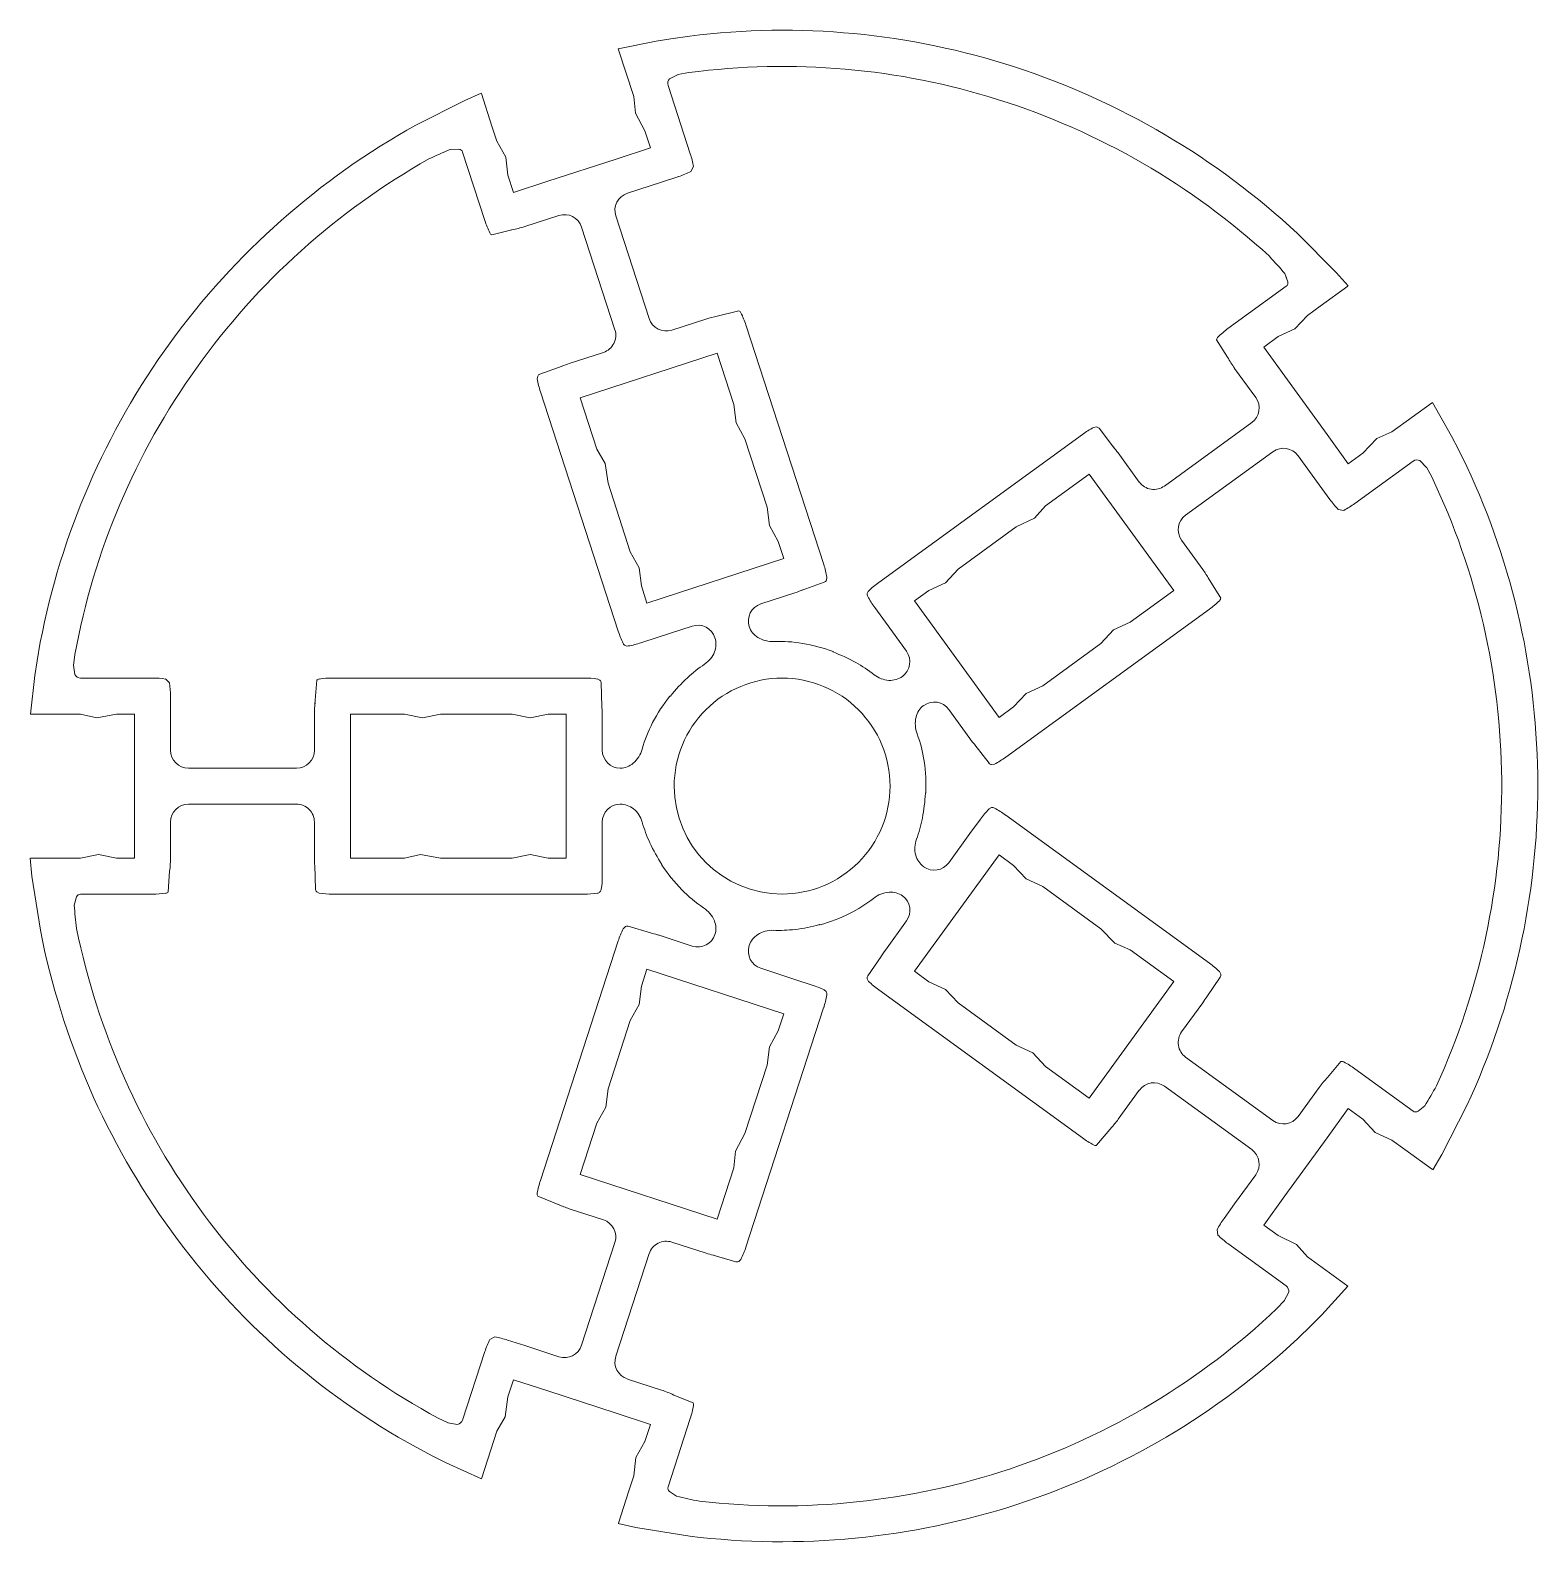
# Model space of a CAD drawing. Header units: millimetres. Extents: x 111.2 to 152.9, y 391.1 to 433.
import ezdxf

# ---------------------------------------------------------------- set-up
doc = ezdxf.new("R2010")
doc.units = ezdxf.units.MM
doc.header["$MEASUREMENT"] = 0
doc.layers.get('0').update_dxf_attribs({"linetype": 'CONTINUOUS', "lineweight": 0})

msp = doc.modelspace()

# ---------------------------------------------------------------- linework, layer by layer
for p, q in [((128.516, 432.712), (127.464, 432.499)), ((128.923, 432.781), (128.516, 432.712)), ((128.516, 432.712), (128.923, 432.781)), ((128.923, 432.781), (128.516, 432.712)), ((129.443, 432.856), (128.923, 432.781)), ((127.464, 432.499), (127.893, 431.179)), ((128.886, 431.669), (129.125, 431.788)), ((129.116, 431.786), (129.417, 431.842)), ((123.667, 431.273), (123.211, 431.074)), ((129.458, 429.591), (128.842, 431.487)), ((123.211, 431.074), (121.856, 430.388)), ((123.963, 430.363), (123.67, 431.264)), ((127.893, 431.179), (127.938, 430.722)), ((127.938, 430.722), (128.201, 430.231)), ((124.099, 429.946), (123.963, 430.363)), ((128.201, 430.231), (128.355, 429.757)), ((123.042, 429.721), (122.804, 429.711)), ((123.15, 429.638), (123.766, 427.742)), ((124.347, 429.502), (124.099, 429.946)), ((128.355, 429.757), (127.406, 429.448)), ((124.407, 428.998), (124.347, 429.502)), ((127.406, 429.448), (125.51, 428.832)), ((129.546, 429.238), (129.475, 429.1)), ((124.561, 428.524), (124.407, 428.998)), ((125.51, 428.832), (124.561, 428.524)), ((127.714, 428.5), (128.661, 428.808)), ((128.661, 428.808), (129.136, 428.963)), ((124.87, 427.576), (125.818, 427.884)), ((126.446, 427.564), (127.37, 424.72)), ((128.318, 425.029), (127.394, 427.872)), ((123.96, 427.346), (124.517, 427.489)), ((147.353, 426.309), (146.281, 427.386)), ((146.013, 426.051), (145.93, 426.274)), ((147.683, 425.936), (147.353, 426.309)), ((145.968, 425.922), (144.355, 424.751)), ((146.908, 425.373), (147.674, 425.93)), ((129.893, 425.016), (128.946, 424.708)), ((130.804, 425.247), (130.163, 425.088)), ((146.209, 424.742), (146.554, 425.116)), ((146.554, 425.116), (146.908, 425.373)), ((133.155, 418.216), (130.999, 424.852)), ((145.747, 424.53), (146.209, 424.742)), ((144.039, 424.444), (144.346, 423.959)), ((145.344, 424.237), (145.747, 424.53)), ((145.931, 423.429), (145.344, 424.237)), ((127.05, 424.092), (126.102, 423.784)), ((126.409, 422.836), (130.203, 424.069)), ((129.727, 423.915), (129.727, 423.915)), ((130.203, 424.069), (130.665, 422.647)), ((125.231, 423.436), (125.219, 423.355)), ((125.289, 423.493), (125.912, 423.714)), ((144.538, 423.65), (145.124, 422.843)), ((147.102, 421.817), (145.931, 423.429)), ((125.307, 423.002), (127.463, 416.366)), ((126.871, 421.414), (126.409, 422.836)), ((130.665, 422.647), (130.725, 422.143)), ((150.021, 422.704), (148.898, 421.888)), ((150.55, 421.769), (150.021, 422.704)), ((130.725, 422.143), (130.973, 421.699)), ((145.014, 422.147), (142.595, 420.39)), ((130.973, 421.699), (131.589, 419.803)), ((140.323, 421.821), (134.678, 417.72)), ((140.712, 422.027), (140.632, 422.014)), ((140.785, 421.989), (141.187, 421.466)), ((147.689, 421.009), (147.102, 421.817)), ((148.478, 421.704), (148.092, 421.302)), ((148.898, 421.888), (148.478, 421.704)), ((150.741, 421.404), (150.55, 421.769)), ((150.55, 421.769), (150.741, 421.404)), ((150.741, 421.404), (150.55, 421.769)), ((127.104, 421.018), (126.871, 421.414)), ((141.899, 420.5), (141.313, 421.306)), ((143.181, 419.583), (145.6, 421.341)), ((146.296, 421.231), (146.881, 420.425)), ((148.092, 421.302), (147.689, 421.009)), ((150.973, 420.932), (150.741, 421.404)), ((127.179, 420.466), (127.104, 421.018)), ((147.873, 419.909), (149.485, 421.08)), ((149.672, 421.095), (149.859, 420.905)), ((149.854, 420.913), (150, 420.643)), ((127.795, 418.57), (127.179, 420.466)), ((139.296, 419.843), (140.506, 420.722)), ((140.506, 420.722), (142.851, 417.494)), ((146.881, 420.425), (147.175, 420.021)), ((131.589, 419.803), (131.649, 419.299)), ((138.992, 419.499), (139.296, 419.843)), ((147.564, 419.716), (147.411, 419.741)), ((131.649, 419.299), (131.897, 418.855)), ((136.877, 418.085), (138.49, 419.257)), ((138.49, 419.257), (138.992, 419.499)), ((131.897, 418.855), (132.051, 418.381)), ((143.656, 418.082), (143.07, 418.887)), ((128.043, 418.127), (127.795, 418.57)), ((132.051, 418.381), (128.257, 417.149)), ((128.103, 417.622), (128.043, 418.127)), ((136.532, 417.712), (136.877, 418.085)), ((142.557, 417.899), (142.557, 417.899)), ((128.257, 417.149), (128.103, 417.622)), ((133.171, 417.724), (132.561, 417.508)), ((133.242, 417.863), (133.23, 417.782)), ((135.668, 417.207), (136.071, 417.499)), ((136.071, 417.499), (136.532, 417.712)), ((142.851, 417.494), (141.641, 416.615)), ((144.157, 417.286), (143.807, 417.847)), ((131.41, 417.125), (132.357, 417.433)), ((138.012, 413.979), (135.668, 417.207)), ((134.862, 416.62), (134.568, 417.024)), ((134.862, 416.62), (135.448, 415.813)), ((138.196, 412.878), (143.841, 416.979)), ((141.641, 416.615), (141.18, 416.402)), ((128.566, 416.201), (128.09, 416.046)), ((128.566, 416.201), (129.514, 416.509)), ((141.18, 416.402), (140.835, 416.03)), ((111.45, 416.064), (111.36, 415.547)), ((133.415, 415.796), (133.412, 415.805)), ((133.418, 415.792), (133.412, 415.8)), ((140.835, 416.03), (139.222, 414.858)), ((111.36, 415.547), (111.3, 415.139)), ((111.3, 415.139), (111.36, 415.547)), ((111.36, 415.547), (111.3, 415.139)), ((112.366, 415.423), (112.406, 415.727)), ((112.406, 415.168), (112.367, 415.432)), ((111.3, 415.139), (111.178, 414.072)), ((114.559, 415.07), (112.566, 415.07)), ((114.922, 415.045), (115.032, 414.935)), ((119.107, 415.008), (119.06, 414.348)), ((126.52, 415.07), (119.543, 415.07)), ((126.883, 415.045), (126.956, 415.008)), ((132.002, 415.068), (132.002, 415.068)), ((115.058, 414.07), (115.058, 414.57)), ((126.993, 414.935), (127.009, 414.287)), ((128.902, 414.57), (128.892, 414.57)), ((128.907, 414.572), (128.897, 414.569)), ((138.761, 414.645), (138.416, 414.272)), ((139.222, 414.858), (138.761, 414.645)), ((136.619, 414.2), (137.205, 413.395)), ((138.416, 414.272), (138.012, 413.979)), ((111.178, 414.072), (112.566, 414.072)), ((112.566, 414.072), (113.014, 413.973)), ((113.014, 413.973), (113.563, 414.072)), ((113.563, 414.072), (114.061, 414.072)), ((114.061, 414.072), (114.061, 413.074)), ((115.058, 413.074), (115.058, 414.07)), ((119.045, 414.07), (119.045, 413.074)), ((120.041, 414.072), (121.537, 414.072)), ((120.041, 410.082), (120.041, 414.072)), ((121.537, 414.072), (122.035, 413.973)), ((122.035, 413.973), (122.533, 414.072)), ((122.533, 414.072), (124.527, 414.072)), ((124.527, 414.072), (125.025, 413.973)), ((125.025, 413.973), (125.524, 414.072)), ((125.524, 414.072), (126.022, 414.072)), ((126.022, 414.072), (126.022, 410.082)), ((127.019, 413.074), (127.019, 414.07)), ((120.041, 413.572), (120.041, 413.572)), ((114.061, 413.074), (114.061, 411.081)), ((137.734, 412.71), (137.34, 413.224)), ((118.546, 412.576), (115.556, 412.576)), ((137.887, 412.686), (137.807, 412.672)), ((135.972, 411.879), (135.978, 411.887)), ((135.975, 411.883), (135.983, 411.888)), ((115.556, 411.579), (118.546, 411.579)), ((143.84, 407.175), (138.196, 411.276)), ((114.061, 411.081), (114.061, 410.082)), ((115.058, 410.084), (115.058, 411.081)), ((119.045, 411.081), (119.045, 410.084)), ((127.019, 410.084), (127.019, 411.081)), ((137.206, 410.761), (136.62, 409.955)), ((137.206, 410.761), (137.499, 411.166)), ((111.17, 410.082), (111.218, 409.587)), ((112.127, 410.082), (111.18, 410.082)), ((112.566, 410.082), (112.127, 410.082)), ((113.064, 410.182), (112.566, 410.082)), ((113.563, 410.082), (113.064, 410.182)), ((114.061, 410.082), (113.563, 410.082)), ((121.537, 410.082), (120.041, 410.082)), ((121.985, 410.182), (121.537, 410.082)), ((122.533, 410.082), (121.985, 410.182)), ((124.527, 410.082), (122.533, 410.082)), ((125.025, 410.182), (124.527, 410.082)), ((125.524, 410.082), (125.025, 410.182)), ((126.022, 410.082), (125.524, 410.082)), ((127.019, 410.084), (127.019, 409.584)), ((135.668, 406.949), (138.013, 410.176)), ((138.013, 410.176), (138.416, 409.883)), ((111.218, 409.587), (111.452, 408.086)), ((114.995, 409.148), (115.032, 409.721)), ((119.071, 409.221), (119.053, 409.881)), ((128.673, 409.9), (128.67, 409.89)), ((128.673, 409.905), (128.673, 409.895)), ((138.416, 409.883), (138.761, 409.51)), ((138.761, 409.51), (139.222, 409.298)), ((112.566, 409.086), (114.559, 409.086)), ((119.107, 409.148), (119.18, 409.111)), ((119.543, 409.086), (126.52, 409.086)), ((139.222, 409.298), (140.835, 408.126)), ((112.454, 409.008), (112.389, 408.779)), ((133.04, 408.24), (133.049, 408.237)), ((135.448, 408.342), (134.863, 407.536)), ((127.598, 408.126), (127.656, 408.184)), ((127.737, 408.196), (128.358, 408.012)), ((129.514, 407.646), (128.567, 407.954)), ((133.044, 408.239), (133.052, 408.233)), ((140.835, 408.126), (141.22, 407.723)), ((127.461, 407.789), (125.305, 401.153)), ((141.22, 407.723), (141.641, 407.54)), ((141.641, 407.54), (142.851, 406.661)), ((128.103, 406.532), (128.257, 407.006)), ((128.257, 407.006), (132.051, 405.773)), ((132.358, 406.722), (131.41, 407.03)), ((134.375, 406.822), (134.742, 407.355)), ((132.358, 406.722), (132.834, 406.567)), ((134.399, 406.668), (134.362, 406.741)), ((136.071, 406.656), (135.668, 406.949)), ((136.532, 406.443), (136.071, 406.656)), ((142.851, 406.661), (140.506, 403.434)), ((144.143, 406.788), (143.769, 406.243)), ((144.156, 406.868), (144.119, 406.941)), ((128.043, 406.028), (128.103, 406.532)), ((134.678, 406.434), (140.322, 402.333)), ((136.877, 406.07), (136.532, 406.443)), ((127.795, 405.584), (128.043, 406.028)), ((130.997, 399.304), (133.153, 405.939)), ((132.051, 405.773), (131.897, 405.3)), ((138.49, 404.898), (136.877, 406.07)), ((143.07, 405.268), (143.656, 406.074)), ((127.179, 403.688), (127.795, 405.584)), ((131.897, 405.3), (131.649, 404.856)), ((138.951, 404.685), (138.49, 404.898)), ((131.649, 404.856), (131.589, 404.352)), ((139.296, 404.313), (138.951, 404.685)), ((145.6, 402.814), (143.181, 404.572)), ((131.589, 404.352), (130.973, 402.456)), ((140.506, 403.434), (139.296, 404.313)), ((147.483, 404.451), (147.116, 404.009)), ((149.485, 403.074), (147.872, 404.245)), ((127.119, 403.184), (127.179, 403.688)), ((140.8, 403.838), (140.8, 403.838)), ((141.314, 402.85), (141.899, 403.655)), ((142.595, 403.765), (145.014, 402.007)), ((146.882, 403.731), (146.296, 402.924)), ((149.621, 403.07), (149.808, 403.218)), ((150.28, 401.876), (150.973, 403.228)), ((126.871, 402.741), (127.119, 403.184)), ((147.102, 402.338), (147.689, 403.146)), ((147.689, 403.146), (148.092, 402.853)), ((148.092, 402.853), (148.437, 402.48)), ((126.409, 401.318), (126.871, 402.741)), ((130.973, 402.456), (130.709, 401.965)), ((140.712, 402.127), (141.138, 402.633)), ((148.437, 402.48), (148.899, 402.267)), ((130.709, 401.965), (130.665, 401.508)), ((145.931, 400.726), (147.102, 402.338)), ((148.899, 402.267), (149.254, 402.009)), ((149.254, 402.009), (150.02, 401.453)), ((150.028, 401.447), (150.28, 401.876)), ((130.203, 400.086), (126.409, 401.318)), ((126.885, 401.164), (126.885, 401.164)), ((130.665, 401.508), (130.203, 400.086)), ((145.125, 401.312), (144.539, 400.506)), ((125.23, 400.719), (125.843, 400.471)), ((145.344, 399.918), (145.931, 400.726)), ((126.103, 400.37), (127.05, 400.062)), ((144.539, 400.506), (144.245, 400.101)), ((145.748, 399.626), (145.344, 399.918)), ((144.076, 399.638), (144.052, 399.791)), ((146.249, 399.383), (145.748, 399.626)), ((127.37, 399.434), (126.446, 396.591)), ((127.394, 396.283), (128.318, 399.126)), ((128.946, 399.446), (129.894, 399.138)), ((130.723, 398.896), (130.089, 399.083)), ((144.354, 399.403), (145.967, 398.232)), ((146.554, 399.04), (146.249, 399.383)), ((147.677, 398.224), (146.554, 399.04)), ((130.804, 398.908), (130.861, 398.966)), ((146.951, 397.433), (147.677, 398.224)), ((145.922, 397.829), (145.71, 397.607)), ((146.039, 398.059), (145.915, 397.822)), ((146.663, 397.138), (146.951, 397.433)), ((146.951, 397.433), (146.663, 397.138)), ((146.663, 397.138), (146.951, 397.433)), ((146.286, 396.772), (146.663, 397.138)), ((123.902, 396.751), (124.041, 396.821)), ((124.871, 396.578), (124.396, 396.733)), ((125.818, 396.27), (124.871, 396.578)), ((123.765, 396.413), (123.149, 394.518)), ((124.407, 395.157), (124.561, 395.631)), ((124.561, 395.631), (125.51, 395.323)), ((125.51, 395.323), (127.406, 394.707)), ((128.662, 395.346), (127.714, 395.654)), ((124.331, 394.605), (124.407, 395.157)), ((129.533, 394.998), (128.999, 395.21)), ((122.752, 394.436), (122.476, 394.569)), ((123.007, 394.396), (122.744, 394.44)), ((124.099, 394.209), (124.331, 394.605)), ((127.406, 394.707), (128.355, 394.398)), ((128.841, 392.668), (129.457, 394.564)), ((123.67, 392.889), (124.099, 394.209)), ((128.355, 394.398), (128.201, 393.924)), ((121.859, 393.763), (122.324, 393.517)), ((128.201, 393.924), (127.953, 393.481)), ((122.324, 393.517), (122.693, 393.335)), ((122.693, 393.335), (122.324, 393.517)), ((122.324, 393.517), (122.693, 393.335)), ((122.693, 393.335), (123.67, 392.889)), ((127.953, 393.481), (127.893, 392.976)), ((127.893, 392.976), (127.758, 392.559)), ((127.758, 392.559), (127.465, 391.658)), ((128.88, 392.537), (129.078, 392.405)), ((127.462, 391.649), (127.948, 391.541)), ((127.948, 391.541), (129.448, 391.3))]:
    msp.add_line(p, q)
for centre, radius, start, end in [((132.018, 412.229), 20.787, 72.0026, 97.1177), ((132.022, 412.189), 19.825, 72.4499, 97.5503), ((131.936, 411.976), 21.053, 47.0495, 72.0026), ((129.013, 431.543), 0.179, 135.0923, 197.9999), ((131.955, 411.977), 20.047, 47.491, 72.4498), ((132.078, 411.983), 21.053, 119.0495, 144.0026), ((130.278, 411.959), 19.262, 112.8335, 114.7478), ((124.227, 426.33), 3.669, 112.7701, 112.8214), ((123.036, 429.601), 0.12, 18.0001, 87.1645), ((132.083, 412.002), 20.047, 119.491, 144.4498), ((127.027, 428.802), 2.556, 9.8338, 18), ((128.335, 431.427), 2.591, 288, 296.0941), ((127.868, 428.027), 0.498, 108.0324, 198.0323), ((126.21, 428.536), 2.569, 198, 206.1255), ((124.077, 430.016), 2.565, 279.8654, 288), ((125.972, 427.41), 0.498, 18, 108), ((124.019, 427.461), 0.129, 206.1255, 242.9839), ((124.495, 427.616), 0.129, 275.0836, 279.8657), ((131.356, 413.681), 19.262, 40.8335, 42.7478), ((143.154, 423.876), 3.669, 40.7701, 40.8214), ((145.897, 426.019), 0.12, 306.0001, 15.1645), ((128.792, 425.182), 0.498, 197.9677, 287.9676), ((130.694, 422.55), 2.593, 100.9079, 108), ((130.746, 425.132), 0.129, 26.171, 63.1453), ((128.57, 424.063), 2.553, 17.9999, 26.1707), ((126.896, 424.566), 0.498, 287.9999, 18), ((145.865, 422.672), 2.569, 126, 134.1255), ((131.863, 412.14), 20.787, 144.0026, 169.1177), ((144.166, 424.424), 0.129, 134.1255, 170.9839), ((126.895, 421.343), 2.566, 108.0001, 112.758), ((144.46, 424.019), 0.129, 203.0836, 207.8657), ((146.613, 425.158), 2.565, 207.8654, 216), ((131.903, 412.131), 19.825, 144.4499, 169.5503), ((127.747, 423.795), 2.566, 189.8698, 197.9999), ((125.346, 423.377), 0.129, 116.1294, 152.9994), ((144.721, 422.55), 0.498, 306, 36), ((141.831, 419.745), 2.566, 117.8698, 125.9999), ((140.692, 421.9), 0.129, 44.1294, 80.9994), ((139.236, 419.798), 2.566, 36.0001, 40.758), ((145.893, 420.938), 0.498, 36.0324, 126.0323), ((149.591, 420.935), 0.179, 63.0923, 125.9999), ((132.151, 412.109), 20.787, 0.0026, 25.1177), ((142.302, 420.793), 0.498, 215.9999, 306), ((132.114, 412.093), 19.825, 0.4499, 25.5503), ((149.272, 421.544), 2.591, 216, 224.0941), ((143.474, 419.18), 0.498, 125.9677, 215.9676), ((146.37, 421.977), 2.556, 297.8338, 306), ((130.724, 417.426), 2.556, 9.8338, 18), ((141.558, 416.558), 2.593, 28.9079, 36), ((131.556, 419.897), 2.591, 288, 293.5224), ((133.114, 417.841), 0.13, 296.0937, 332.8705), ((134.49, 417.393), 0.129, 134.1255, 170.9839), ((136.189, 415.641), 2.569, 126, 134.1255), ((131.564, 416.651), 0.498, 108.0324, 198.0323), ((134.489, 417.393), 0.129, 170.9841, 207.8657), ((136.643, 418.532), 2.565, 207.8654, 216), ((142.34, 419.045), 2.553, 305.9999, 314.1707), ((144.029, 417.306), 0.129, 314.171, 351.1453), ((129.906, 417.16), 2.569, 198, 206.1255), ((129.668, 416.035), 0.498, 18, 108), ((131.611, 416.666), 0.547, 197.9999, 239.0222), ((131.745, 416.89), 0.808, 239.0223, 272.5406), ((127.715, 416.086), 0.129, 206.1255, 242.9839), ((127.715, 416.086), 0.129, 242.9841, 279.8657), ((127.298, 418.486), 2.565, 279.8654, 288), ((129.456, 416.061), 0.724, 303.5057, 338.6486), ((129.588, 416.009), 0.582, 338.6484, 17.9999), ((131.941, 412.357), 3.728, 80.3631, 92.4635), ((131.789, 411.459), 4.639, 69.5198, 80.363), ((131.641, 411.167), 4.955, 60.9929, 68.9886), ((135.044, 415.52), 0.498, 306, 36), ((132.015, 412.249), 3.867, 123.9403, 132.9929), ((132.169, 412.118), 3.867, 51.9403, 60.9929), ((112.566, 415.25), 0.179, 207.0923, 269.9999), ((114.559, 412.514), 2.556, 81.8338, 90), ((119.199, 414.917), 0.129, 98.171, 135.1453), ((119.543, 412.517), 2.553, 89.9999, 98.1707), ((126.52, 412.514), 2.556, 81.8338, 90), ((126.864, 414.916), 0.13, 8.0937, 44.8705), ((132.757, 411.453), 4.955, 132.9929, 140.9886), ((132.003, 412.078), 2.991, 90.008, 180.0081), ((132.002, 412.078), 2.991, 359.9919, 89.992), ((135.004, 415.73), 0.724, 231.5057, 266.6486), ((134.995, 415.588), 0.582, 266.6484, 305.9999), ((112.466, 414.57), 2.591, 0, 8.0941), ((132.524, 411.684), 4.639, 141.5198, 152.363), ((121.638, 414.07), 2.593, 172.9079, 180), ((124.427, 414.07), 2.591, 0, 5.5224), ((136.245, 413.867), 0.547, 125.9999, 167.0222), ((136.217, 413.907), 0.498, 36.0324, 126.0323), ((131.717, 412.106), 3.728, 152.3631, 164.4635), ((136.5, 413.809), 0.808, 167.0223, 200.5406), ((132.25, 412.222), 3.728, 8.3631, 20.4635), ((139.301, 414.918), 2.591, 216, 221.5224), ((115.556, 413.074), 0.498, 180.0324, 270.0323), ((118.547, 413.074), 0.498, 269.9677, 359.9676), ((127.517, 413.074), 0.498, 180.0324, 270.0323), ((127.346, 413.32), 0.808, 311.0223, 344.5406), ((136.694, 414.946), 2.556, 297.8338, 306), ((127.517, 413.124), 0.547, 269.9999, 311.0222), ((131.348, 412.089), 4.639, 357.5198, 8.363), ((137.827, 412.801), 0.13, 224.0937, 260.8705), ((132.002, 412.077), 2.99, 180.0027, 270.0027), ((132.002, 412.077), 2.99, 269.9973, 359.9974), ((131.892, 412.091), 20.047, 335.491, 0.4498), ((131.885, 412.109), 21.053, 335.0495, 0.0026), ((131.024, 412.139), 4.955, 348.9929, 356.9886), ((115.556, 411.081), 0.498, 90, 180), ((118.546, 411.081), 0.498, 359.9999, 90), ((127.517, 411.081), 0.498, 90, 180), ((127.517, 410.997), 0.582, 50.6484, 89.9999), ((127.427, 410.887), 0.724, 15.5057, 50.6486), ((132.092, 411.931), 3.867, 339.9403, 348.9929), ((139.575, 409.658), 2.565, 135.8654, 144), ((137.826, 411.354), 0.129, 98.9841, 135.8657), ((137.826, 411.354), 0.129, 62.1255, 98.9839), ((136.685, 409.197), 2.569, 54, 62.1255), ((131.843, 412.143), 3.867, 195.9403, 204.9929), ((132.829, 412.602), 4.955, 204.9929, 212.9886), ((136.403, 410.351), 0.724, 159.5057, 194.6486), ((112.493, 410.084), 2.565, 351.8654, 0), ((121.611, 410.084), 2.566, 180.0001, 184.758), ((136.266, 410.316), 0.582, 194.6484, 233.9999), ((136.216, 410.248), 0.498, 234, 324), ((114.904, 409.739), 0.129, 347.0836, 351.8657), ((124.454, 409.584), 2.565, 351.8654, 0), ((132.538, 412.452), 4.639, 213.5198, 224.363), ((112.566, 408.965), 0.12, 90.0001, 159.1645), ((114.559, 411.655), 2.569, 270, 278.1255), ((114.904, 409.239), 0.129, 278.1255, 314.9839), ((119.198, 409.239), 0.129, 188.1294, 224.9994), ((119.543, 411.652), 2.566, 261.8698, 269.9999), ((126.52, 411.655), 2.569, 270, 278.1255), ((126.865, 409.239), 0.129, 278.1255, 314.9839), ((126.865, 409.239), 0.129, 314.9841, 351.8657), ((131.887, 411.815), 3.728, 224.3631, 236.4635), ((135.038, 408.335), 0.808, 95.0223, 128.5406), ((135.016, 408.595), 0.547, 53.9999, 95.0222), ((116.045, 409.087), 3.669, 184.7701, 184.8214), ((131.582, 410.401), 19.262, 184.8335, 186.7478), ((129.381, 408.033), 0.808, 23.0223, 56.5406), ((132.216, 411.887), 3.728, 296.3631, 308.4635), ((135.045, 408.635), 0.498, 324.0324, 54.0323), ((129.621, 408.135), 0.547, 341.9999, 23.0222), ((131.759, 413.026), 4.955, 276.9929, 284.9886), ((131.811, 412.703), 4.639, 285.5198, 296.363), ((132.115, 412.121), 21.053, 191.0495, 216.0026), ((132.099, 412.131), 20.047, 191.491, 216.4498), ((129.892, 406.999), 2.556, 153.8338, 162), ((127.714, 408.069), 0.13, 80.0937, 116.8705), ((127.766, 405.489), 2.591, 72, 77.5224), ((129.668, 408.12), 0.498, 252.0324, 342.0323), ((131.644, 407.478), 0.582, 122.6484, 161.9999), ((131.72, 407.359), 0.724, 87.5057, 122.6486), ((131.891, 411.947), 3.867, 267.9403, 276.9929), ((131.564, 407.504), 0.498, 162, 252), ((136.959, 406.013), 2.591, 144, 149.5224), ((142.332, 405.098), 2.566, 45.8698, 53.9999), ((132.041, 404.128), 2.565, 63.8654, 72), ((134.49, 406.761), 0.13, 152.0937, 188.8705), ((136.18, 408.502), 2.556, 225.8338, 234), ((144.029, 406.848), 0.129, 332.1294, 8.9994), ((130.71, 406.733), 2.569, 342, 350.1255), ((133.114, 406.315), 0.129, 26.9841, 63.8657), ((133.114, 406.315), 0.129, 350.1255, 26.9839), ((141.58, 407.583), 2.566, 324.0001, 328.758), ((143.474, 404.975), 0.498, 143.9999, 234), ((147.503, 404.324), 0.129, 62.1255, 98.9839), ((146.362, 402.167), 2.569, 54, 62.1255), ((142.302, 403.362), 0.498, 53.9677, 143.9676), ((148.957, 402.223), 2.565, 135.8654, 144), ((147.209, 403.919), 0.129, 131.0836, 135.8657), ((133.327, 413.187), 19.262, 328.8335, 330.7478), ((146.669, 405.117), 3.669, 328.7701, 328.8214), ((139.216, 404.374), 2.593, 316.9079, 324), ((145.893, 403.217), 0.498, 234, 324), ((149.555, 403.171), 0.12, 234.0001, 303.1645), ((141.823, 404.398), 2.553, 233.9999, 242.1707), ((140.691, 402.254), 0.129, 242.171, 279.1453), ((144.721, 401.604), 0.498, 324.0324, 54.0323), ((127.734, 400.364), 2.553, 161.9999, 170.1707), ((125.345, 400.778), 0.129, 170.171, 207.1453), ((126.905, 402.836), 2.593, 244.9079, 252), ((131.92, 411.999), 19.825, 216.4499, 241.5503), ((126.896, 399.589), 0.498, 341.9677, 71.9676), ((146.342, 398.578), 2.591, 144, 152.0941), ((131.9, 411.964), 20.787, 216.0026, 241.1177), ((128.792, 398.972), 0.498, 71.9999, 162), ((145.857, 401.471), 2.556, 225.8338, 234), ((130.687, 401.579), 2.566, 252.0001, 256.758), ((128.557, 400.097), 2.566, 333.8698, 341.9999), ((130.745, 399.023), 0.129, 260.1294, 296.9994), ((145.861, 398.087), 0.179, 351.0923, 53.9999), ((132.051, 411.976), 19.825, 288.4499, 313.5503), ((126.196, 395.623), 2.556, 153.8338, 162), ((123.595, 394.268), 2.591, 72, 80.0941), ((125.972, 396.744), 0.498, 252.0324, 342.0323), ((132.078, 411.945), 20.787, 288.0026, 313.1177), ((127.868, 396.128), 0.498, 162, 252), ((127.869, 392.907), 2.565, 63.8654, 72), ((128.942, 395.094), 0.129, 59.0836, 63.8657), ((127.014, 395.358), 2.569, 342, 350.1255), ((129.418, 394.939), 0.129, 350.1255, 26.9839), ((122.979, 394.573), 0.179, 279.0923, 341.9999), ((131.981, 412.186), 20.047, 263.491, 288.4498), ((128.956, 392.631), 0.12, 162.0001, 231.1645), ((129.915, 395.977), 3.669, 256.7701, 256.8214), ((133.467, 411.16), 19.262, 256.8335, 258.7478), ((131.996, 412.199), 21.053, 263.0495, 288.0026)]:
    msp.add_arc(centre, radius, start, end)
msp.add_point((145.972, 426.162))

doc.saveas('drawing.dxf')
